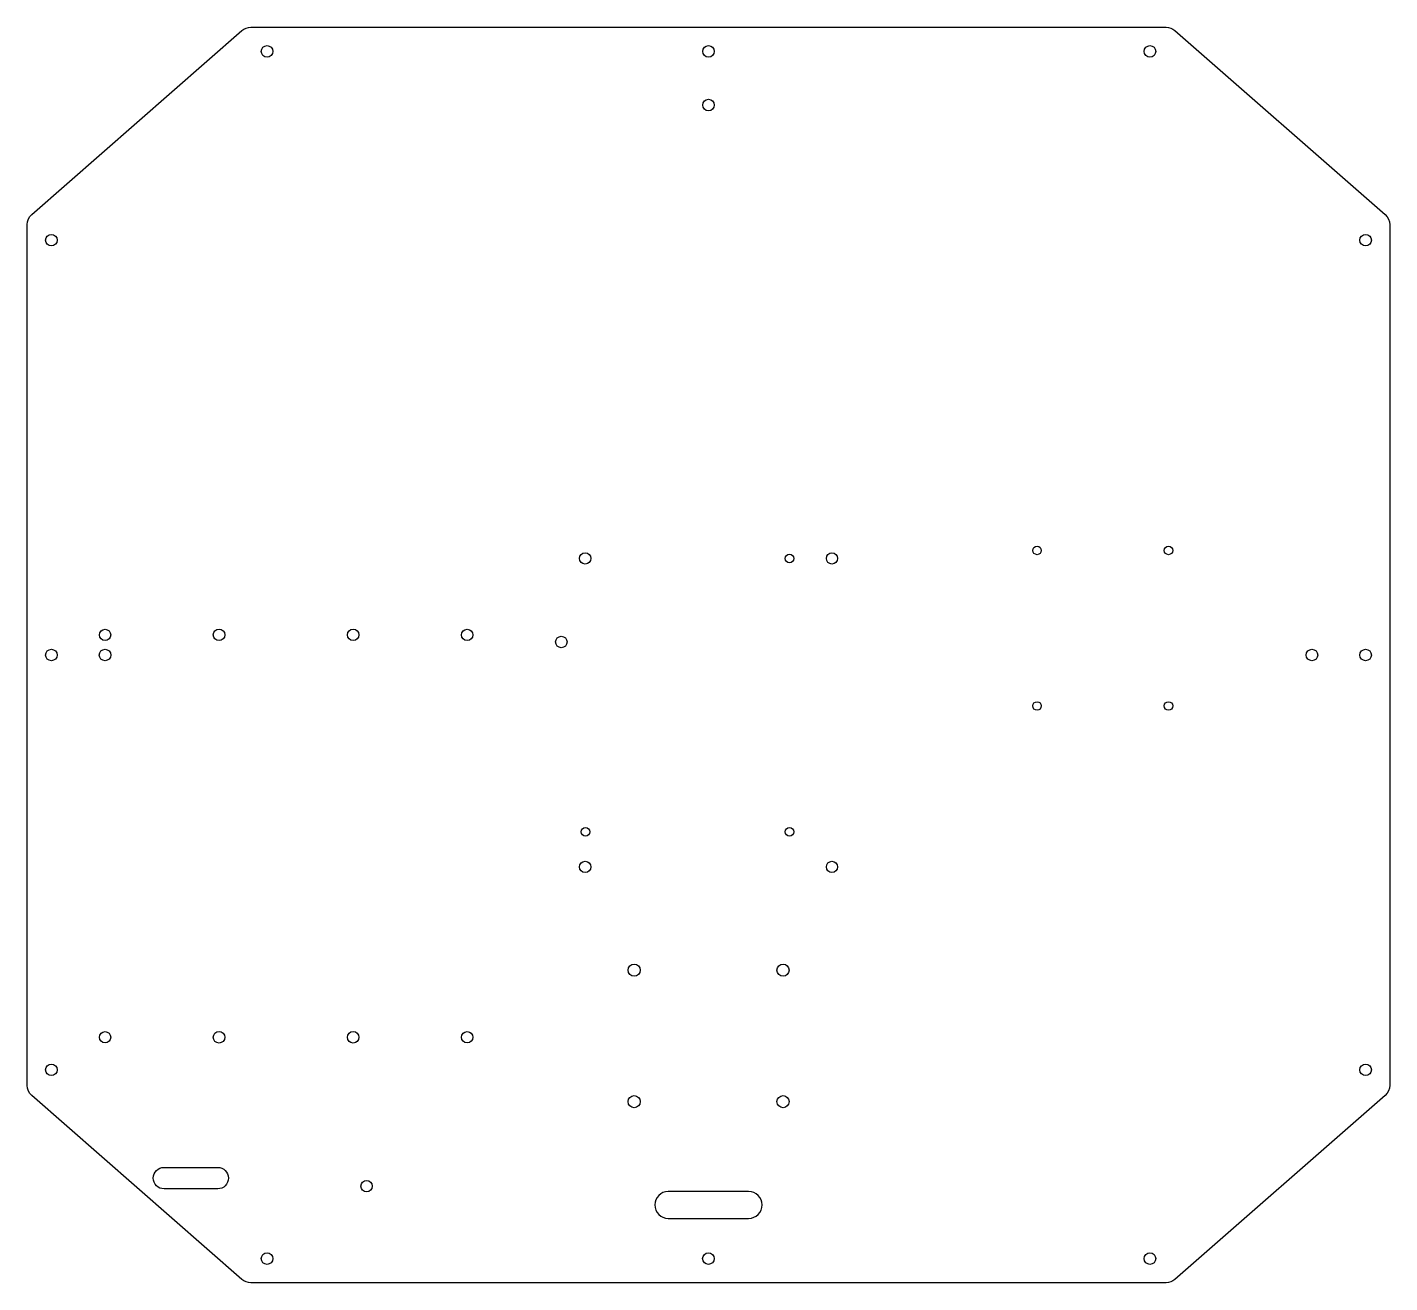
# Model space of a CAD drawing. Header units: millimetres. Extents: x -254 to 254, y -469 to -1.
import ezdxf

# ---------------------------------------------------------------- set-up
doc = ezdxf.new("R2010")
doc.units = ezdxf.units.MM
doc.layers.get('0').update_dxf_attribs({"linetype": 'CONTINUOUS'})

msp = doc.modelspace()

# ---------------------------------------------------------------- linework, layer by layer
for points in [[(-173.9, -2.24, -0.181667), (-170.6, -1), (170.6, -1, -0.181667), (173.9, -2.24), (252.29, -70.83, -0.216272), (254, -74.6), (254, -395.4, -0.216272), (252.29, -399.17), (173.9, -467.76, -0.181667), (170.6, -469), (-170.6, -469, -0.181667), (-173.9, -467.76), (-252.23, -399.22, -0.216272), (-253.94, -395.46), (-253.94, -74.54, -0.216272), (-252.23, -70.78)], [(-202.94, -434, -1), (-202.94, -426), (-182.94, -426, -1), (-182.94, -434)], [(-15, -445), (15, -445, 1), (15, -435), (-15, -435, 1)]]:
    msp.add_lwpolyline(points, format="xyb", close=True)
for centre, radius in [((-164.54, -10), 2.15), ((0.03, -10), 2.15), ((164.6, -10), 2.15), ((0.03, -30), 2.15), ((-244.94, -80.35), 2.15), ((245, -80.35), 2.15), ((-45.94, -199), 2.1), ((30.26, -199.07), 1.6), ((46.06, -199), 2.1), ((122.5, -196), 1.6), ((171.5, -196), 1.6), ((-224.94, -227.5), 2.1), ((-182.44, -227.5), 2.15), ((-132.44, -227.5), 2.15), ((-89.94, -227.5), 2.1), ((-54.84, -230.15), 2.15), ((-244.94, -235), 2.15), ((-224.94, -235), 2.15), ((225, -235), 2.15), ((245, -235), 2.15), ((122.5, -254), 1.6), ((171.5, -254), 1.6), ((-45.84, -300.92), 1.6), ((30.26, -300.92), 1.6), ((-45.94, -314), 2.1), ((46.06, -314), 2.1), ((-27.69, -352.5), 2.25), ((27.81, -352.5), 2.25), ((-224.94, -377.5), 2.1), ((-182.44, -377.5), 2.15), ((-132.44, -377.5), 2.15), ((-89.94, -377.5), 2.1), ((-244.94, -389.65), 2.15), ((245, -389.65), 2.15), ((-27.69, -401.5), 2.25), ((27.81, -401.5), 2.25), ((-127.44, -433), 2.1), ((-164.54, -460), 2.15), ((0, -460), 2.15), ((164.6, -460), 2.15)]:
    msp.add_circle(centre, radius)

doc.saveas('drawing.dxf')
